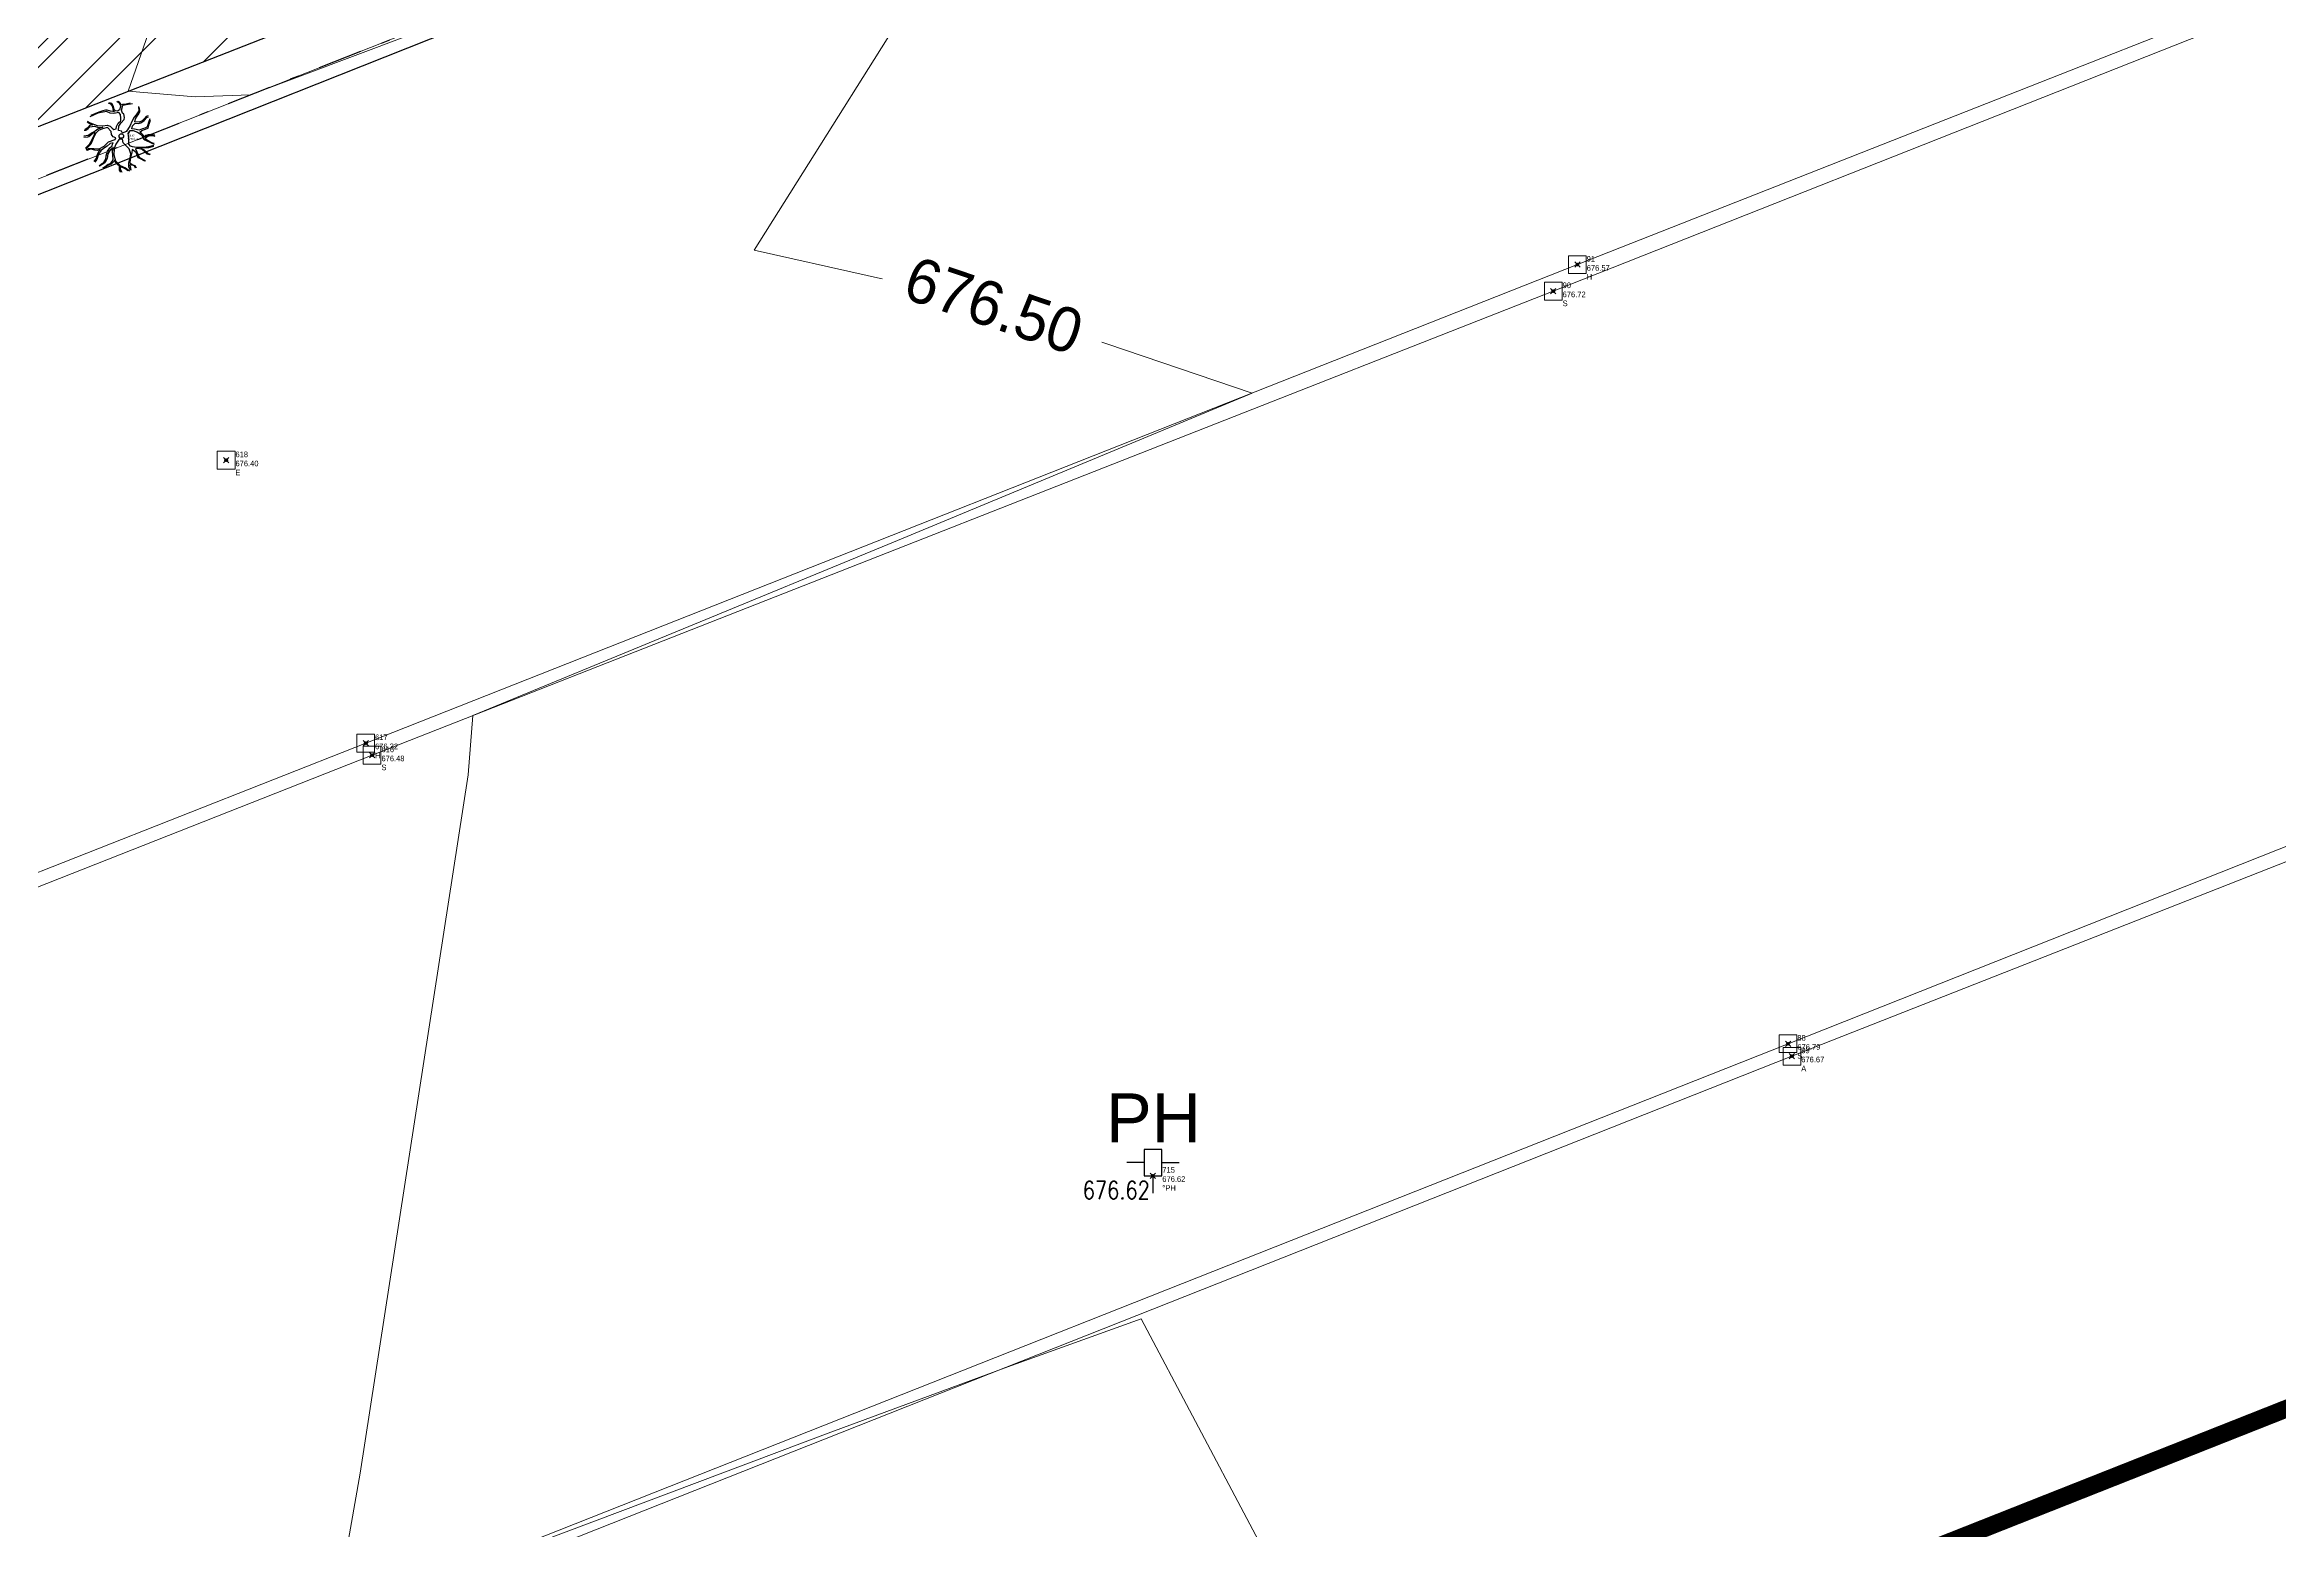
# Model space of a CAD drawing. Extents: x 350769 to 354978, y 6304672 to 6307963.
# Drawn here: x 352525.05 to 352550.22, y 6305412.53 to 6305429.26 of the extents above; entities that cross this region are included whole.
import ezdxf

# ---------------------------------------------------------------- set-up
doc = ezdxf.new("R2010")
doc.units = 0
doc.header["$PDMODE"] = 35
doc.header["$PDSIZE"] = 0.03
doc.linetypes.add('CONTINUOS', pattern=[0])
doc.linetypes.add('JPG_DASHDOT', pattern=[1, 0.5, -0.25, 0, -0.25])
doc.layers.get('0').update_dxf_attribs({"linetype": 'CONTINUOUS'})
doc.layers.get('Defpoints').update_dxf_attribs({"linetype": 'CONTINUOUS'})
for name, color, linetype in [('0-LEVANTAMIENTO 2020.SEP', 252, 'CONTINUOUS'), ('00_Demarcacion Existente', 252, 'CONTINUOUS'), ('02_Geo ext_Acotamiento', 7, 'CONTINUOUS'), ('1-PAVIMENTO', 161, 'CONTINUOUS'), ('1-SOLERA', 212, 'CONTINUOUS'), ('1-VEREDA', 251, 'CONTINUOUS'), ('2-ACHURADO MURO', 9, 'CONTINUOUS'), ('2-ACHURADO VEREDA', 252, 'CONTINUOUS'), ('C-TINN', 5, 'CONTINUOUS'), ('C-TOPO-MINR', 8, 'CONTINUOUS'), ('COTA-BLOCK', 4, 'CONTINUOUS'), ('TOP-URB-SOLERAS', 2, 'JPG_DASHDOT'), ('V-NODE - 2013', 4, 'CONTINUOUS'), ('V-NODE-TEXT', 1, 'CONTINUOUS'), ('V-NODE-TEXT 2013', 2, 'CONTINUOUS'), ('Z-ARBOL1', 253, 'CONTINUOUS'), ('Z-PH', 253, 'CONTINUOUS')]:
    doc.layers.add(name, color=color, linetype=linetype)
doc.layers.add('0_ASD_TOPOGRAFIA_ELEMENTOS', color=9, linetype='CONTINUOS', lineweight=5, true_color=0xbdbdbd)
doc.styles.add('A', font='arial.ttf', dxfattribs={"height": 2})
doc.styles.add('ROMANS', font='romans.shx', dxfattribs={"width": 0.65})
doc.dimstyles.new('Principal', dxfattribs={"dimscale": 0, "dimtxt": 2, "dimasz": 2, "dimexe": 1, "dimexo": 1, "dimtad": 1, "dimrnd": 0.05, "dimzin": 1, "dimtxsty": 'ROMANS', "dimcen": 2.5, "dimclrt": 2, "dimaunit": 2, "dimadec": 0, "dimazin": 0, "dimtfac": 1, "dimtmove": 0, "dimatfit": 3, "dimfxl": 1, "dimfxlon": 1, "dimarcsym": 0})

# ---------------------------------------------------------------- blocks, each defined once
blk = doc.blocks.new('PH')
at = {"layer": 'Z-PH'}
for p, q in [((-0.098, 0.295), (-0.098, 0)), ((0.098, 0.295), (-0.098, 0.295)), ((0.098, 0), (0.098, 0.295)), ((-0.098, 0.148), (-0.295, 0.148)), ((-0.098, 0), (-0.01, 0)), ((0.01, 0), (0.098, 0)), ((0.098, 0.148), (0.295, 0.148)), ((0, -0.01), (0, -0.197))]:
    blk.add_line(p, q, dxfattribs=at)
blk.add_circle((0, 0), 0.00984, dxfattribs=at)
at = {"layer": 'Z-PH', "style": 'A'}
blk.add_text('PH', height=0.55, dxfattribs=at).set_placement((-0.527, 0.377))
blk = doc.blocks.new('*U226', base_point=(352544.683, 6305418.005))
at = {"layer": 'V-NODE - 2013', "lineweight": -2}
blk.add_point((352544.683, 6305418.005), dxfattribs=at)
at = {"layer": 'V-NODE-TEXT 2013', "linetype": 'ByBlock', "char_height": 0.0635}
for s, insert, attachment_point in [('88', (352544.788, 6305418.038), 7), ('676.79', (352544.788, 6305418), 1), ('S', (352544.788, 6305417.899), 1)]:
    blk.add_mtext(s, dxfattribs=dict(at, insert=insert, attachment_point=attachment_point))
blk = doc.blocks.new('*U227', base_point=(352542.04, 6305426.48))
at = {"layer": 'V-NODE - 2013', "lineweight": -2}
blk.add_point((352542.04, 6305426.48), dxfattribs=at)
at = {"layer": 'V-NODE-TEXT 2013', "linetype": 'ByBlock', "char_height": 0.0635}
for s, insert, attachment_point in [('90', (352542.145, 6305426.513), 7), ('S', (352542.145, 6305426.374), 1), ('676.72', (352542.145, 6305426.475), 1)]:
    blk.add_mtext(s, dxfattribs=dict(at, insert=insert, attachment_point=attachment_point))
blk = doc.blocks.new('*U235', base_point=(352528.739, 6305421.254))
at = {"layer": 'V-NODE - 2013', "lineweight": -2}
blk.add_point((352528.739, 6305421.254), dxfattribs=at)
at = {"layer": 'V-NODE-TEXT 2013', "linetype": 'ByBlock', "char_height": 0.0635}
for s, insert, attachment_point in [('616', (352528.844, 6305421.287), 7), ('S', (352528.844, 6305421.148), 1), ('676.48', (352528.844, 6305421.249), 1)]:
    blk.add_mtext(s, dxfattribs=dict(at, insert=insert, attachment_point=attachment_point))
blk = doc.blocks.new('*U376', base_point=(352542.311, 6305426.778))
at = {"layer": 'V-NODE - 2013', "lineweight": -2}
blk.add_point((352542.311, 6305426.778), dxfattribs=at)
at = {"layer": 'V-NODE-TEXT 2013', "linetype": 'ByBlock', "char_height": 0.0635}
for s, insert, attachment_point in [('91', (352542.416, 6305426.811), 7), ('676.57', (352542.416, 6305426.773), 1), ('H', (352542.416, 6305426.672), 1)]:
    blk.add_mtext(s, dxfattribs=dict(at, insert=insert, attachment_point=attachment_point))
blk = doc.blocks.new('*U384', base_point=(352528.667, 6305421.39))
at = {"layer": 'V-NODE - 2013', "lineweight": -2}
blk.add_point((352528.667, 6305421.39), dxfattribs=at)
at = {"layer": 'V-NODE-TEXT 2013', "linetype": 'ByBlock', "char_height": 0.0635}
for s, insert, attachment_point in [('617', (352528.772, 6305421.423), 7), ('676.32', (352528.772, 6305421.385), 1), ('H', (352528.772, 6305421.284), 1)]:
    blk.add_mtext(s, dxfattribs=dict(at, insert=insert, attachment_point=attachment_point))
blk = doc.blocks.new('*U423', base_point=(352527.095, 6305424.576))
at = {"layer": 'V-NODE - 2013', "lineweight": -2}
blk.add_point((352527.095, 6305424.576), dxfattribs=at)
at = {"layer": 'V-NODE-TEXT 2013', "linetype": 'ByBlock', "char_height": 0.0635}
for s, insert, attachment_point in [('618', (352527.2, 6305424.609), 7), ('676.40', (352527.2, 6305424.571), 1), ('E', (352527.2, 6305424.47), 1)]:
    blk.add_mtext(s, dxfattribs=dict(at, insert=insert, attachment_point=attachment_point))
blk = doc.blocks.new('*U434', base_point=(352544.727, 6305417.864))
at = {"layer": 'V-NODE - 2013', "lineweight": -2}
blk.add_point((352544.727, 6305417.864), dxfattribs=at)
at = {"layer": 'V-NODE-TEXT 2013', "linetype": 'ByBlock', "char_height": 0.0635}
for s, insert, attachment_point in [('A', (352544.832, 6305417.758), 1), ('89', (352544.832, 6305417.897), 7), ('676.67', (352544.832, 6305417.859), 1)]:
    blk.add_mtext(s, dxfattribs=dict(at, insert=insert, attachment_point=attachment_point))
blk = doc.blocks.new('*U440', base_point=(352537.532, 6305416.518))
at = {"layer": 'V-NODE - 2013', "lineweight": -2}
blk.add_point((352537.532, 6305416.518), dxfattribs=at)
at = {"layer": 'V-NODE-TEXT 2013', "linetype": 'ByBlock', "char_height": 0.0635}
for s, insert, attachment_point in [('715', (352537.637, 6305416.551), 7), ('676.62', (352537.637, 6305416.513), 1), ('°PH', (352537.637, 6305416.412), 1)]:
    blk.add_mtext(s, dxfattribs=dict(at, insert=insert, attachment_point=attachment_point))
blk = doc.blocks.new('ARBOL1')
at = {"layer": 'Z-ARBOL1', "color": 9, "linetype": 'Continuous', "true_color": 0xbdbdbd}
for p, q in [((-1.09, 1.05), (-1.46, 0.88)), ((-1.22, 1.03), (-1.4, 0.95)), ((-1.04, 1.1), (-1.22, 1.03)), ((-0.69, 1.13), (-1.09, 1.05)), ((-0.85, 1.16), (-1.04, 1.1)), ((-0.73, 1.19), (-0.85, 1.16)), ((-0.65, 1.19), (-0.73, 1.19)), ((-0.52, 1.06), (-0.69, 1.13)), ((-0.5, 1.15), (-0.65, 1.19)), ((-0.6, 1.53), (-0.5, 1.48)), ((-0.44, 1.5), (-0.55, 1.54)), ((-0.35, 1.04), (-0.52, 1.06)), ((-0.5, 1.48), (-0.43, 1.38)), ((-0.39, 1.13), (-0.5, 1.15)), ((-0.38, 1.39), (-0.44, 1.5)), ((-0.43, 1.38), (-0.39, 1.26)), ((-0.39, 1.26), (-0.36, 1.17)), ((-0.31, 1.12), (-0.39, 1.13)), ((-0.33, 1.22), (-0.38, 1.39)), ((-0.36, 1.17), (-0.31, 1.12)), ((-0.11, 1.08), (-0.35, 1.04)), ((-0.27, 1.16), (-0.33, 1.22)), ((-0.17, 1.15), (-0.27, 1.16)), ((-0.2, 1.61), (-0.1, 1.53)), ((-0.09, 1.21), (-0.17, 1.15)), ((-0.09, 1.57), (-0.15, 1.6)), ((-0.04, 0.99), (-0.11, 1.08)), ((-0.1, 1.53), (-0.05, 1.43)), ((-0.02, 1.47), (-0.09, 1.57)), ((-0.04, 1.37), (-0.09, 1.21)), ((-0.05, 1.43), (-0.04, 1.37)), ((-0.01, 1.42), (-0.02, 1.47)), ((0.05, 1.46), (-0.01, 1.42)), ((0.01, 1.2), (0.07, 1.43)), ((0.06, 1.06), (0.01, 1.2)), ((0.22, 1.47), (0.05, 1.46)), ((0.12, 1.03), (0.06, 1.06)), ((0.07, 1.43), (0.22, 1.45)), ((0.15, 0.86), (0.12, 1.03)), ((0.4, 1.52), (0.22, 1.47)), ((0.22, 1.45), (0.51, 1.5)), ((0.81, 1.16), (0.69, 0.98)), ((0.79, 1.36), (0.81, 1.16)), ((0.8, 1.03), (0.85, 1.12)), ((0.86, 1.18), (0.83, 1.33)), ((0.85, 1.12), (0.86, 1.18)), ((-1.53, 0.02), (-1.73, -0.01)), ((-1.71, 0.27), (-1.63, 0.28)), ((-1.67, 0.3), (-1.69, 0.31)), ((-1.54, 0.38), (-1.67, 0.3)), ((-1.63, 0.28), (-1.53, 0.35)), ((-1.57, 0.69), (-1.44, 0.61)), ((-1.57, 0.66), (-1.49, 0.6)), ((-1.47, 0.49), (-1.54, 0.38)), ((-1.53, 0.35), (-1.45, 0.43)), ((-1.35, 0.15), (-1.53, 0.02)), ((-1.5, -0.02), (-1.41, 0.05)), ((-1.49, 0.6), (-1.32, 0.52)), ((-1.32, 0.52), (-1.47, 0.49)), ((-1.45, 0.43), (-1.24, 0.45)), ((-1.44, 0.61), (-1.12, 0.49)), ((-1.41, 0.05), (-1.28, 0.16)), ((-1.26, 0.05), (-1.39, -0.24)), ((-1.21, 0.22), (-1.35, 0.15)), ((-1.19, 0.12), (-1.3, -0.11)), ((-1.28, 0.16), (-1.23, 0.16)), ((-1.23, 0.16), (-1.26, 0.05)), ((-1.24, 0.45), (-1.05, 0.4)), ((-1.09, 0.32), (-1.21, 0.22)), ((-1.06, 0.26), (-1.19, 0.12)), ((-1.12, 0.49), (-0.86, 0.48)), ((-0.86, 0.41), (-1.09, 0.32)), ((-0.87, 0.34), (-1.06, 0.26)), ((-1.05, 0.4), (-0.86, 0.41)), ((-0.64, 0.39), (-0.87, 0.34)), ((-0.86, 0.48), (-0.66, 0.5)), ((-0.66, 0.5), (-0.52, 0.46)), ((-0.47, 0.21), (-0.64, 0.39)), ((-0.52, 0.46), (-0.43, 0.37)), ((-0.45, 0.08), (-0.47, 0.21)), ((-0.42, 0.03), (-0.45, 0.08)), ((-0.43, 0.37), (-0.35, 0.3)), ((-0.37, -0.03), (-0.42, 0.03)), ((-0.35, 0.3), (-0.24, 0.33)), ((-0.24, 0.33), (-0.22, 0.44)), ((-0.22, 0.44), (-0.14, 0.6)), ((-0.14, 0.6), (-0.03, 0.71)), ((-0.13, 0.26), (-0.11, 0.46)), ((0, 0.22), (-0.13, 0.26)), ((-0.11, 0.46), (-0.02, 0.59)), ((-0.02, 0.82), (-0.04, 0.99)), ((-0.03, 0.71), (-0.02, 0.82)), ((-0.02, 0.59), (0.13, 0.76)), ((0.05, 0.14), (0, 0.22)), ((0.23, 0.21), (0.05, 0.14)), ((0.13, 0.76), (0.15, 0.86)), ((0.28, 0.29), (0.23, 0.21)), ((0.41, 0.49), (0.28, 0.29)), ((0.32, 0.1), (0.4, 0.25)), ((0.35, -0.02), (0.32, 0.1)), ((0.4, 0.25), (0.54, 0.26)), ((0.49, 0.67), (0.41, 0.49)), ((0.48, 0.34), (0.52, 0.48)), ((0.61, 0.32), (0.48, 0.34)), ((0.59, 0.87), (0.49, 0.67)), ((0.52, 0.48), (0.64, 0.59)), ((0.54, 0.26), (0.74, 0.18)), ((0.69, 0.98), (0.59, 0.87)), ((0.82, 0.27), (0.61, 0.32)), ((0.63, 0.66), (0.66, 0.8)), ((0.83, 0.64), (0.63, 0.66)), ((0.64, 0.59), (0.77, 0.58)), ((0.66, 0.8), (0.73, 0.92)), ((0.73, 0.92), (0.8, 1.03)), ((0.74, 0.18), (0.93, 0.06)), ((0.77, 0.58), (0.9, 0.61)), ((0.98, 0.34), (0.82, 0.27)), ((0.96, 0.71), (0.83, 0.64)), ((0.86, 0.18), (0.94, 0.26)), ((0.95, 0.11), (0.86, 0.18)), ((0.9, 0.61), (1.05, 0.72)), ((0.93, 0.06), (1.03, -0.14)), ((0.94, 0.26), (1.07, 0.31)), ((1.02, 0.02), (0.95, 0.11)), ((1.07, 0.81), (0.96, 0.71)), ((1.09, 0.36), (0.98, 0.34)), ((1.06, -0.03), (1.02, 0.02)), ((1.05, 0.72), (1.17, 0.85)), ((1.13, 0.03), (1.06, -0.03)), ((1.14, 0.9), (1.07, 0.81)), ((1.07, 0.31), (1.23, 0.37)), ((1.18, 0.41), (1.09, 0.36)), ((1.23, 0.06), (1.13, 0.03)), ((1.24, 0.93), (1.14, 0.9)), ((1.17, 0.85), (1.26, 0.88)), ((1.21, 0.47), (1.18, 0.41)), ((1.18, -0.03), (1.32, 0.02)), ((1.26, 0.62), (1.21, 0.47)), ((1.23, 0.37), (1.28, 0.55)), ((1.34, 0.06), (1.23, 0.06)), ((1.32, 0.79), (1.26, 0.62)), ((1.28, 0.55), (1.34, 0.73)), ((1.32, 0.02), (1.45, 0.02)), ((1.46, 0.06), (1.34, 0.06)), ((1.45, 0.02), (1.54, 0)), ((1.54, 0.04), (1.46, 0.06)), ((-1.73, -0.05), (-1.55, -0.03)), ((-1.49, -0.39), (-1.65, -0.56)), ((-1.52, -0.48), (-1.63, -0.61)), ((-1.61, -0.65), (-1.51, -0.57)), ((-1.47, -0.62), (-1.59, -0.67)), ((-1.55, -0.03), (-1.5, -0.02)), ((-1.41, -0.37), (-1.52, -0.48)), ((-1.51, -0.57), (-1.27, -0.57)), ((-1.39, -0.24), (-1.49, -0.39)), ((-1.39, -0.61), (-1.47, -0.62)), ((-1.3, -0.11), (-1.41, -0.37)), ((-1.23, -0.65), (-1.39, -0.61)), ((-1.27, -0.57), (-1.03, -0.59)), ((-1.25, -1.18), (-1.15, -1.02)), ((-1.1, -0.66), (-1.23, -0.65)), ((-1.15, -1.02), (-1.1, -0.84)), ((-1.06, -0.84), (-1.13, -1.08)), ((-0.97, -0.62), (-1.1, -0.66)), ((-1.1, -0.84), (-1.03, -0.68)), ((-0.95, -0.68), (-1.06, -0.84)), ((-1.03, -0.59), (-0.79, -0.46)), ((-1.03, -0.68), (-0.97, -0.62)), ((-0.83, -0.58), (-0.95, -0.68)), ((-0.65, -0.46), (-0.83, -0.58)), ((-0.79, -0.46), (-0.59, -0.27)), ((-0.72, -1.06), (-0.7, -0.91)), ((-0.7, -0.91), (-0.64, -0.7)), ((-0.63, -0.82), (-0.66, -1.03)), ((-0.52, -0.34), (-0.65, -0.46)), ((-0.64, -0.7), (-0.53, -0.55)), ((-0.53, -0.66), (-0.63, -0.82)), ((-0.59, -0.27), (-0.29, -0.16)), ((-0.53, -0.55), (-0.43, -0.45)), ((-0.36, -0.53), (-0.53, -0.66)), ((-0.38, -0.31), (-0.52, -0.34)), ((-0.43, -0.45), (-0.4, -0.37)), ((-0.4, -0.37), (-0.38, -0.31)), ((-0.4, -0.7), (-0.36, -0.53)), ((-0.39, -0.89), (-0.4, -0.7)), ((-0.37, -1.06), (-0.39, -0.89)), ((-0.26, -0.08), (-0.37, -0.03)), ((-0.33, -0.58), (-0.35, -0.86)), ((-0.35, -0.86), (-0.27, -1.14)), ((-0.25, -0.38), (-0.33, -0.58)), ((-0.29, -0.16), (-0.26, -0.08)), ((-0.1, -0.15), (-0.25, -0.38)), ((0.05, -0.14), (-0.1, -0.15)), ((0.08, -0.31), (0.05, -0.14)), ((0.36, -0.59), (0.08, -0.31)), ((0.34, -0.2), (0.35, -0.02)), ((0.34, -0.38), (0.34, -0.2)), ((0.42, -0.46), (0.34, -0.38)), ((0.34, -1.24), (0.4, -1.01)), ((0.44, -0.82), (0.36, -0.59)), ((0.4, -1.01), (0.44, -0.82)), ((0.46, -0.87), (0.4, -1.08)), ((0.51, -0.5), (0.42, -0.46)), ((0.48, -0.77), (0.46, -0.87)), ((0.5, -0.62), (0.48, -0.77)), ((0.68, -0.76), (0.5, -0.62)), ((0.7, -0.53), (0.51, -0.5)), ((0.78, -0.58), (0.65, -0.59)), ((0.65, -0.59), (0.71, -0.73)), ((0.78, -1), (0.68, -0.76)), ((0.99, -0.52), (0.7, -0.53)), ((0.71, -0.73), (0.83, -0.98)), ((0.96, -0.62), (0.78, -0.58)), ((0.86, -1.04), (0.78, -1)), ((0.83, -0.98), (1.12, -1.14)), ((1.26, -0.54), (0.88, -0.56)), ((0.88, -0.56), (1.06, -0.63)), ((1.08, -0.73), (0.96, -0.62)), ((1.14, -0.51), (0.99, -0.52)), ((1.03, -0.14), (1.09, -0.18)), ((1.06, -0.63), (1.24, -0.81)), ((1.19, -0.84), (1.08, -0.73)), ((1.09, -0.11), (1.18, -0.03)), ((1.16, -0.17), (1.09, -0.11)), ((1.09, -0.18), (1.4, -0.33)), ((1.26, -0.49), (1.14, -0.51)), ((1.32, -0.26), (1.16, -0.17)), ((1.31, -0.87), (1.19, -0.84)), ((1.24, -0.81), (1.33, -0.84)), ((1.5, -0.43), (1.26, -0.49)), ((1.49, -0.48), (1.26, -0.54)), ((1.41, -0.31), (1.32, -0.26)), ((1.4, -0.33), (1.51, -0.37)), ((1.52, -0.34), (1.41, -0.31)), ((-1.13, -1.08), (-1.23, -1.21)), ((-1.03, -1.37), (-0.92, -1.28)), ((-0.76, -1.24), (-1.01, -1.39)), ((-0.92, -1.28), (-0.8, -1.22)), ((-0.86, -1.47), (-0.75, -1.4)), ((-0.62, -1.35), (-0.84, -1.49)), ((-0.8, -1.22), (-0.72, -1.06)), ((-0.66, -1.03), (-0.76, -1.24)), ((-0.75, -1.4), (-0.6, -1.3)), ((-0.47, -1.29), (-0.62, -1.35)), ((-0.6, -1.3), (-0.5, -1.26)), ((-0.5, -1.26), (-0.42, -1.18)), ((-0.35, -1.18), (-0.47, -1.29)), ((-0.42, -1.18), (-0.37, -1.06)), ((-0.32, -1.11), (-0.35, -1.18)), ((-0.26, -1.25), (-0.32, -1.11)), ((-0.27, -1.14), (-0.05, -1.35)), ((-0.16, -1.32), (-0.26, -1.25)), ((-0.09, -1.39), (-0.16, -1.32)), ((-0.08, -1.43), (-0.09, -1.39)), ((-0.08, -1.57), (-0.08, -1.43)), ((-0.03, -1.66), (-0.08, -1.57)), ((-0.05, -1.4), (-0.06, -1.51)), ((-0.06, -1.51), (0.02, -1.66)), ((-0.05, -1.35), (0.19, -1.47)), ((0.2, -1.53), (-0.05, -1.4)), ((0.19, -1.47), (0.37, -1.6)), ((0.3, -1.61), (0.2, -1.53)), ((0.34, -1.42), (0.34, -1.24)), ((0.42, -1.59), (0.34, -1.42)), ((0.4, -1.08), (0.39, -1.24)), ((0.39, -1.24), (0.53, -1.32)), ((0.4, -1.29), (0.39, -1.35)), ((0.39, -1.35), (0.4, -1.4)), ((0.48, -1.34), (0.4, -1.29)), ((0.4, -1.4), (0.44, -1.57)), ((0.6, -1.38), (0.48, -1.34)), ((0.53, -1.32), (0.63, -1.36)), ((0.66, -1.48), (0.6, -1.38)), ((0.63, -1.36), (0.69, -1.46)), ((1.08, -1.16), (0.86, -1.04))]:
    blk.add_line(p, q, dxfattribs=at)
at = {"layer": 'Z-ARBOL1', "color": 9, "true_color": 0xbdbdbd}
blk.add_circle((0, 0), 0.104, dxfattribs=at)
blk = doc.blocks.new('*U727', base_point=(352525.915, 6305428.226))
at = {"layer": 'Z-ARBOL1', "linetype": 'ByBlock', "lineweight": -2, "xscale": 0.244140002980629, "yscale": 0.244140002980629, "zscale": 0.244140002980629}
blk.add_blockref('ARBOL1', (352525.915, 6305428.226), dxfattribs=at)
at = {"layer": 'V-NODE-TEXT', "linetype": 'ByBlock', "char_height": 0.02}
for s, insert, attachment_point in [('38', (352525.98, 6305428.266), 4), ('676.47', (352525.98, 6305428.241), 1), ('°ARBOL1', (352525.98, 6305428.196), 4)]:
    blk.add_mtext(s, dxfattribs=dict(at, insert=insert, attachment_point=attachment_point))
blk = doc.blocks.new('*D1236')
at = {"layer": '02_Geo ext_Acotamiento', "color": 0, "lineweight": -2, "transparency": 16777216}
blk.add_line((352474.045, 6305972.496), (352473.119, 6305978.179), dxfattribs=at)
at = {"layer": '02_Geo ext_Acotamiento', "color": 0, "transparency": 16777216}
blk.add_solid([(352473.283, 6305978.206), (352472.954, 6305978.153), (352472.958, 6305979.166)], dxfattribs=at)
at = {"layer": 'Defpoints', "color": 0, "transparency": 16777216}
for p in [(352472.958, 6305979.166), (352596.042, 6305224.025)]:
    blk.add_point(p, dxfattribs=at)
at = {"layer": '02_Geo ext_Acotamiento', "color": 2, "transparency": 16777216, "insert": (352474.582, 6305974.845), "char_height": 1, "attachment_point": 5, "rotation": 279.2575, "style": 'ROMANS'}
blk.add_mtext('R765,10', dxfattribs=at)
blk = doc.blocks.new('*U4466', base_point=(352544.683, 6305418.005))
at = {"layer": 'V-NODE - 2013', "lineweight": -2}
blk.add_point((352544.683, 6305418.005), dxfattribs=at)
at = {"layer": 'V-NODE-TEXT 2013', "linetype": 'ByBlock', "char_height": 0.0635}
for s, insert, attachment_point in [('88', (352544.788, 6305418.038), 7), ('676.79', (352544.788, 6305418), 1), ('S', (352544.788, 6305417.899), 1)]:
    blk.add_mtext(s, dxfattribs=dict(at, insert=insert, attachment_point=attachment_point))
blk = doc.blocks.new('*U4467', base_point=(352542.04, 6305426.48))
at = {"layer": 'V-NODE - 2013', "lineweight": -2}
blk.add_point((352542.04, 6305426.48), dxfattribs=at)
at = {"layer": 'V-NODE-TEXT 2013', "linetype": 'ByBlock', "char_height": 0.0635}
for s, insert, attachment_point in [('90', (352542.145, 6305426.513), 7), ('S', (352542.145, 6305426.374), 1), ('676.72', (352542.145, 6305426.475), 1)]:
    blk.add_mtext(s, dxfattribs=dict(at, insert=insert, attachment_point=attachment_point))
blk = doc.blocks.new('*U4475', base_point=(352528.739, 6305421.254))
at = {"layer": 'V-NODE - 2013', "lineweight": -2}
blk.add_point((352528.739, 6305421.254), dxfattribs=at)
at = {"layer": 'V-NODE-TEXT 2013', "linetype": 'ByBlock', "char_height": 0.0635}
for s, insert, attachment_point in [('616', (352528.844, 6305421.287), 7), ('S', (352528.844, 6305421.148), 1), ('676.48', (352528.844, 6305421.249), 1)]:
    blk.add_mtext(s, dxfattribs=dict(at, insert=insert, attachment_point=attachment_point))
blk = doc.blocks.new('*U4622', base_point=(352542.311, 6305426.778))
at = {"layer": 'V-NODE - 2013', "lineweight": -2}
blk.add_point((352542.311, 6305426.778), dxfattribs=at)
at = {"layer": 'V-NODE-TEXT 2013', "linetype": 'ByBlock', "char_height": 0.0635}
for s, insert, attachment_point in [('91', (352542.416, 6305426.811), 7), ('676.57', (352542.416, 6305426.773), 1), ('H', (352542.416, 6305426.672), 1)]:
    blk.add_mtext(s, dxfattribs=dict(at, insert=insert, attachment_point=attachment_point))
blk = doc.blocks.new('*U4630', base_point=(352528.667, 6305421.39))
at = {"layer": 'V-NODE - 2013', "lineweight": -2}
blk.add_point((352528.667, 6305421.39), dxfattribs=at)
at = {"layer": 'V-NODE-TEXT 2013', "linetype": 'ByBlock', "char_height": 0.0635}
for s, insert, attachment_point in [('617', (352528.772, 6305421.423), 7), ('676.32', (352528.772, 6305421.385), 1), ('H', (352528.772, 6305421.284), 1)]:
    blk.add_mtext(s, dxfattribs=dict(at, insert=insert, attachment_point=attachment_point))
blk = doc.blocks.new('*U4672', base_point=(352527.095, 6305424.576))
at = {"layer": 'V-NODE - 2013', "lineweight": -2}
blk.add_point((352527.095, 6305424.576), dxfattribs=at)
at = {"layer": 'V-NODE-TEXT 2013', "linetype": 'ByBlock', "char_height": 0.0635}
for s, insert, attachment_point in [('618', (352527.2, 6305424.609), 7), ('676.40', (352527.2, 6305424.571), 1), ('E', (352527.2, 6305424.47), 1)]:
    blk.add_mtext(s, dxfattribs=dict(at, insert=insert, attachment_point=attachment_point))
blk = doc.blocks.new('*U4686', base_point=(352544.727, 6305417.864))
at = {"layer": 'V-NODE - 2013', "lineweight": -2}
blk.add_point((352544.727, 6305417.864), dxfattribs=at)
at = {"layer": 'V-NODE-TEXT 2013', "linetype": 'ByBlock', "char_height": 0.0635}
for s, insert, attachment_point in [('A', (352544.832, 6305417.758), 1), ('89', (352544.832, 6305417.897), 7), ('676.67', (352544.832, 6305417.859), 1)]:
    blk.add_mtext(s, dxfattribs=dict(at, insert=insert, attachment_point=attachment_point))
blk = doc.blocks.new('*U4696', base_point=(352537.532, 6305416.518))
at = {"layer": 'V-NODE - 2013', "lineweight": -2}
blk.add_point((352537.532, 6305416.518), dxfattribs=at)
at = {"layer": 'V-NODE-TEXT 2013', "linetype": 'ByBlock', "char_height": 0.0635}
for s, insert, attachment_point in [('715', (352537.637, 6305416.551), 7), ('676.62', (352537.637, 6305416.513), 1), ('°PH', (352537.637, 6305416.412), 1)]:
    blk.add_mtext(s, dxfattribs=dict(at, insert=insert, attachment_point=attachment_point))
blk = doc.blocks.new('*U5004', base_point=(352525.915, 6305428.226))
at = {"layer": 'Z-ARBOL1', "linetype": 'ByBlock', "lineweight": -2, "xscale": 0.244140002980629, "yscale": 0.244140002980629, "zscale": 0.244140002980629}
blk.add_blockref('ARBOL1', (352525.915, 6305428.226), dxfattribs=at)
at = {"layer": 'V-NODE-TEXT', "linetype": 'ByBlock', "char_height": 0.02}
for s, insert, attachment_point in [('38', (352525.98, 6305428.266), 4), ('676.47', (352525.98, 6305428.241), 1), ('°ARBOL1', (352525.98, 6305428.196), 4)]:
    blk.add_mtext(s, dxfattribs=dict(at, insert=insert, attachment_point=attachment_point))
blk = doc.blocks.new('TOPOGRAFIA')
at = {"layer": '2-ACHURADO MURO', "lineweight": 0, "true_color": 0xbdbdbd}
h = blk.add_hatch(dxfattribs=at)
h.set_pattern_fill('ANSI31', color=9, scale=0.02)
h.set_pattern_definition([(45, (38000, -3000), (-0.04490128060535, 0.04490128060535), [])])
h.paths.add_polyline_path([(390520.975, 6302437.918), (390529.366, 6302442.011), (390536.77, 6302445.243, -0.381102), (390540.214, 6302444.003), (390540.51, 6302442.722), (390540.666, 6302437.209), (390541.073, 6302437.372), (390540.961, 6302441.25), (390540.915, 6302443.003), (390540.6, 6302444.141, 0.38257), (390536.855, 6302445.738), (390527.689, 6302441.724), (390520.631, 6302438.222), (390512.822, 6302433.934), (390504.46, 6302428.841), (390501.998, 6302427.26), (390502.233, 6302426.895), (390504.69, 6302428.473), (390513.039, 6302433.558)])
at = {"layer": '1-PAVIMENTO', "color": 9, "lineweight": 0, "true_color": 0xbdbdbd, "flags": 128}
for points in [[(390444.268, 6302388.116), (390457.741, 6302393.434), (390468.498, 6302397.661), (390479.763, 6302402.113), (390491.069, 6302406.566), (390504.34, 6302411.797), (390516.096, 6302416.436), (390528.667, 6302421.39), (390542.311, 6302426.778), (390554.613, 6302431.626), (390569.19, 6302437.377), (390581.349, 6302442.198), (390592.357, 6302446.525), (390602.496, 6302450.542)], [(390441.522, 6302394.629), (390452.503, 6302398.982), (390458.213, 6302401.216), (390468.05, 6302405.104), (390476.439, 6302408.401), (390481.682, 6302410.475), (390490.722, 6302414.053), (390503.01, 6302418.889), (390512.509, 6302422.629), (390523.045, 6302426.8), (390532.693, 6302430.631), (390541.368, 6302434.036), (390559.984, 6302441.387), (390574.209, 6302447), (390587.598, 6302452.326), (390599.579, 6302457.023), (390608.801, 6302460.676), (390618.951, 6302464.69)]]:
    blk.add_lwpolyline(points, dxfattribs=at)
blk.add_lwpolyline([(390600.084, 6302439.685), (390582.401, 6302432.72), (390570.449, 6302428.014), (390558.301, 6302423.206), (390544.727, 6302417.864), (390528.676, 6302411.51), (390513.606, 6302405.553), (390499.246, 6302399.912), (390484.347, 6302393.994), (390469.727, 6302388.294), (390459.936, 6302384.461), (390447.798, 6302379.643, -0.019885)], format="xyb", dxfattribs=at)
at = {"layer": '1-SOLERA', "color": 9, "lineweight": 0, "true_color": 0xbdbdbd}
blk.add_line((390523.032, 6302426.975), (390532.641, 6302430.776), dxfattribs=at)
at = {"layer": '1-SOLERA', "color": 9, "lineweight": 0, "true_color": 0xbdbdbd, "flags": 128}
for points in [[(390444.36, 6302387.966), (390457.762, 6302393.273), (390468.575, 6302397.519), (390479.829, 6302401.965), (390491.135, 6302406.422), (390504.423, 6302411.655), (390516.147, 6302416.29), (390528.739, 6302421.254), (390542.04, 6302426.48), (390554.717, 6302431.497), (390569.137, 6302437.209), (390581.385, 6302442.039), (390592.396, 6302446.375), (390602.55, 6302450.4)], [(390600.076, 6302439.845), (390582.373, 6302432.897), (390570.404, 6302428.15), (390558.26, 6302423.385), (390544.683, 6302418.005), (390528.579, 6302411.63), (390513.476, 6302405.667), (390499.207, 6302400.073), (390484.253, 6302394.132), (390469.648, 6302388.404), (390459.867, 6302384.585), (390447.738, 6302379.756)]]:
    blk.add_lwpolyline(points, dxfattribs=at)
at = {"layer": '1-VEREDA', "color": 9, "lineweight": 0, "true_color": 0xbdbdbd}
blk.add_lwpolyline([(390522.849, 6302427.501), (390532.385, 6302431.239), (390541.168, 6302434.704), (390560.355, 6302442.352), (390574.057, 6302447.661), (390586.18, 6302452.427), (390599.796, 6302457.878)], dxfattribs=at)
at = {"layer": 'C-TINN', "color": 9, "linetype": 'Continuous', "lineweight": 0, "true_color": 0xbdbdbd}
for points, elevation in [([(390542.211, 6302426.678), (390542.211, 6302426.878), (390542.411, 6302426.878), (390542.411, 6302426.678), (390542.211, 6302426.678)], 676.566), ([(390541.94, 6302426.38), (390541.94, 6302426.58), (390542.14, 6302426.58), (390542.14, 6302426.38), (390541.94, 6302426.38)], 676.725), ([(390526.995, 6302424.476), (390526.995, 6302424.676), (390527.195, 6302424.676), (390527.195, 6302424.476), (390526.995, 6302424.476)], 676.398), ([(390528.567, 6302421.29), (390528.567, 6302421.49), (390528.767, 6302421.49), (390528.767, 6302421.29), (390528.567, 6302421.29)], 676.32), ([(390528.639, 6302421.154), (390528.639, 6302421.354), (390528.839, 6302421.354), (390528.839, 6302421.154), (390528.639, 6302421.154)], 676.479), ([(390544.583, 6302417.905), (390544.583, 6302418.105), (390544.783, 6302418.105), (390544.783, 6302417.905), (390544.583, 6302417.905)], 676.789), ([(390544.627, 6302417.764), (390544.627, 6302417.964), (390544.827, 6302417.964), (390544.827, 6302417.764), (390544.627, 6302417.764)], 676.67)]:
    blk.add_lwpolyline(points, dxfattribs=dict(at, elevation=elevation))
for p in [(390542.311, 6302426.778, 676.566), (390542.04, 6302426.48, 676.725), (390527.095, 6302424.576, 676.398), (390528.667, 6302421.39, 676.32), (390528.739, 6302421.254, 676.479), (390544.683, 6302418.005, 676.789), (390544.727, 6302417.864, 676.67)]:
    blk.add_point(p, dxfattribs=at)
at = {"layer": 'C-TOPO-MINR', "color": 9, "linetype": 'Continuous', "lineweight": 0, "true_color": 0xbdbdbd, "elevation": 676.5}
for points in [[(390539.236, 6302411.44), (390537.398, 6302414.907), (390535.896, 6302414.368), (390533.875, 6302413.619), (390528.582, 6302411.627)], [(390528.35, 6302411.716), (390528.605, 6302413.17), (390529.819, 6302421.034), (390529.874, 6302421.7), (390534.611, 6302423.652), (390538.65, 6302425.332), (390535.586, 6302426.369), (390533.042, 6302426.942), (390535.215, 6302430.398), (390535.752, 6302431.832), (390532.673, 6302430.687), (390527.37, 6302428.691), (390526.745, 6302428.668), (390525.992, 6302428.733), (390526.599, 6302430.482), (390526.353, 6302431.441)]]:
    blk.add_lwpolyline(points, dxfattribs=at)
at = {"color": 9, "lineweight": 0, "true_color": 0xbdbdbd}
for name, p in [('*U4622', (390542.311, 6302426.778)), ('*U4467', (390542.04, 6302426.48)), ('*U4672', (390527.095, 6302424.576)), ('*U4630', (390528.667, 6302421.39)), ('*U4475', (390528.739, 6302421.254)), ('*U4466', (390544.683, 6302418.005)), ('*U4686', (390544.727, 6302417.864)), ('*U4696', (390537.532, 6302416.518))]:
    blk.add_blockref(name, p, dxfattribs=at)
at = {"layer": 'Z-ARBOL1', "color": 9, "lineweight": 0, "true_color": 0xbdbdbd}
blk.add_blockref('*U5004', (390525.915, 6302428.226), dxfattribs=at)
at = {"layer": 'Z-PH', "color": 9, "lineweight": 0, "true_color": 0xbdbdbd}
blk.add_blockref('PH', (390537.532, 6302416.518), dxfattribs=at)
at = {"layer": 'COTA-BLOCK', "color": 9, "lineweight": 0, "true_color": 0xbdbdbd, "style": 'ROMANS', "width": 0.8}
blk.add_text(' 676.62', height=0.2, dxfattribs=at).set_placement((390536.632, 6302416.256))
at = {"layer": 'C-TOPO-MINR', "color": 9, "linetype": 'Continuous', "lineweight": 0, "true_color": 0xbdbdbd, "insert": (390535.739, 6302426.317, 676.5), "char_height": 0.5, "width": 2.50095, "attachment_point": 5, "rotation": 341.3084, "bg_fill": 3, "box_fill_scale": 1.0635, "bg_fill_color": 9, "bg_fill_true_color": 13158600, "bg_fill_transparency": 0}
blk.add_mtext('676.50', dxfattribs=at)

msp = doc.modelspace()

# ---------------------------------------------------------------- hatches: boundary and pattern name
at = {"layer": '0-LEVANTAMIENTO 2020.SEP'}
h = msp.add_hatch(dxfattribs=at)
h.set_pattern_fill('ANSI31', color=252)
h.paths.add_polyline_path([(352458.213, 6305401.216), (352452.503, 6305398.982), (352452.816, 6305399.28), (352452.609, 6305399.636), (352451.638, 6305400.227), (352457.678, 6305402.577), (352457.689, 6305402.79), (352457.683, 6305402.996), (352454.252, 6305411.685), (352450.931, 6305420.069), (352447.151, 6305429.404), (352442.008, 6305442.347), (352436.835, 6305455.304), (352430.757, 6305470.685), (352440.792, 6305475.07), (352451.682, 6305479.894), (352465.771, 6305486.18), (352480.216, 6305492.535), (352496.407, 6305499.712), (352513.657, 6305507.299), (352529.161, 6305514.161), (352541.959, 6305519.8), (352561.927, 6305528.675), (352571.449, 6305540.268), (352583.647, 6305555.178), (352598.213, 6305545.789), (352605.453, 6305541.805), (352602.222, 6305538.721), (352606.073, 6305535.813), (352608.645, 6305532.42), (352608.792, 6305532.234), (352608.857, 6305528.43), (352613.727, 6305525.092), (352613.927, 6305524.926), (352609.716, 6305517.616), (352604.317, 6305502.974), (352607.353, 6305483.644), (352606.958, 6305479.393), (352608.039, 6305476.818), (352609.065, 6305474.225), (352617.537, 6305468.424), (352618.346, 6305465.146), (352618.854, 6305464.849), (352618.951, 6305464.69), (352608.801, 6305460.676), (352599.579, 6305457.023), (352587.598, 6305452.326), (352574.209, 6305447), (352559.984, 6305441.387), (352541.368, 6305434.036), (352532.693, 6305430.631), (352523.045, 6305426.8), (352512.509, 6305422.629), (352503.01, 6305418.889), (352490.722, 6305414.053), (352481.682, 6305410.475), (352476.439, 6305408.401), (352468.05, 6305405.104)])
at = {"layer": '2-ACHURADO MURO'}
h = msp.add_hatch(dxfattribs=at)
h.set_pattern_fill('ANSI31', color=256, scale=0.02)
h.set_pattern_definition([(45, (0, 0), (-0.04490128060535, 0.04490128060535), [])])
h.paths.add_polyline_path([(352520.975, 6305437.918), (352529.366, 6305442.011), (352536.77, 6305445.243, -0.381102), (352540.214, 6305444.003), (352540.51, 6305442.722), (352540.666, 6305437.209), (352541.073, 6305437.372), (352540.961, 6305441.25), (352540.915, 6305443.003), (352540.6, 6305444.141, 0.38257), (352536.855, 6305445.738), (352527.689, 6305441.724), (352520.631, 6305438.222), (352512.822, 6305433.934), (352504.46, 6305428.841), (352501.998, 6305427.26), (352502.233, 6305426.895), (352504.69, 6305428.473), (352513.039, 6305433.558)])
at = {"layer": '2-ACHURADO VEREDA'}
h = msp.add_hatch(dxfattribs=at)
h.set_pattern_fill('ANSI32', color=256, scale=0.09)
edge = h.paths.add_edge_path()
edge.add_line((352494.157, 6305418.53), (352488.941, 6305416.427))
edge.add_line((352488.941, 6305416.427), (352489.942, 6305414.484))
edge.add_arc((352490.824, 6305415.746), 1.539, 235.046, 265.5321)
edge.add_line((352490.704, 6305414.211), (352494.697, 6305415.812))
edge.add_line((352494.697, 6305415.812), (352494.552, 6305416.257))
edge.add_line((352494.552, 6305416.257), (352502.709, 6305419.494))
edge.add_line((352502.709, 6305419.494), (352512.363, 6305423.326))
edge.add_line((352512.363, 6305423.326), (352522.849, 6305427.501))
edge.add_line((352522.849, 6305427.501), (352532.385, 6305431.239))
edge.add_line((352532.385, 6305431.239), (352541.168, 6305434.704))
edge.add_line((352541.168, 6305434.704), (352560.355, 6305442.352))
edge.add_line((352560.355, 6305442.352), (352574.057, 6305447.661))
edge.add_line((352574.057, 6305447.661), (352586.18, 6305452.427))
edge.add_line((352586.18, 6305452.427), (352599.796, 6305457.878))
edge.add_line((352599.796, 6305457.878), (352599.983, 6305460.901))
edge.add_line((352599.983, 6305460.901), (352599.939, 6305461.036))
edge.add_line((352599.939, 6305461.036), (352596.032, 6305459.42))
edge.add_line((352596.032, 6305459.42), (352585.207, 6305455.053))
edge.add_line((352585.207, 6305455.053), (352572.313, 6305449.916))
edge.add_line((352572.313, 6305449.916), (352559.381, 6305444.752))
edge.add_line((352559.381, 6305444.752), (352540.705, 6305437.224))
edge.add_line((352540.705, 6305437.224), (352531.498, 6305433.526))
edge.add_line((352531.498, 6305433.526), (352522.742, 6305429.978))
edge.add_line((352522.742, 6305429.978), (352511.784, 6305425.587))
edge.add_line((352511.784, 6305425.587), (352506.646, 6305423.549))
edge.add_line((352506.646, 6305423.549), (352502.028, 6305421.704))
edge.add_line((352502.028, 6305421.704), (352494.812, 6305418.794))
edge.add_line((352494.812, 6305418.794), (352495.181, 6305417.883))
edge.add_line((352495.181, 6305417.883), (352494.537, 6305417.593))
edge.add_line((352494.537, 6305417.593), (352494.157, 6305418.53))

# ---------------------------------------------------------------- linework, layer by layer
at = {"layer": '0-LEVANTAMIENTO 2020.SEP', "flags": 128}
msp.add_lwpolyline([(352599.579, 6305457.023), (352587.598, 6305452.326), (352574.209, 6305447), (352559.984, 6305441.387), (352541.368, 6305434.036), (352532.693, 6305430.631), (352523.045, 6305426.8), (352512.509, 6305422.629), (352503.01, 6305418.889), (352490.722, 6305414.053), (352481.682, 6305410.475), (352476.439, 6305408.401), (352468.05, 6305405.104), (352458.213, 6305401.216)], dxfattribs=at)
at = {"layer": '00_Demarcacion Existente', "const_width": 0.2, "flags": 128}
msp.add_lwpolyline([(352527.992, 6305405.067), (352629.625, 6305445.294)], dxfattribs=at)
at = {"layer": '1-VEREDA'}
msp.add_lwpolyline([(352522.849, 6305427.501), (352532.385, 6305431.239), (352541.168, 6305434.704), (352560.355, 6305442.352), (352574.057, 6305447.661), (352586.18, 6305452.427), (352599.796, 6305457.878)], dxfattribs=at)
at = {"layer": 'TOP-URB-SOLERAS'}
msp.add_line((352523.032, 6305426.975), (352532.641, 6305430.776), dxfattribs=at)

# ---------------------------------------------------------------- block references
for name, p in [('*U376', (352542.311, 6305426.778)), ('*U227', (352542.04, 6305426.48)), ('*U423', (352527.095, 6305424.576)), ('*U384', (352528.667, 6305421.39)), ('*U235', (352528.739, 6305421.254)), ('*U226', (352544.683, 6305418.005)), ('*U434', (352544.727, 6305417.864)), ('*U440', (352537.532, 6305416.518))]:
    msp.add_blockref(name, p)
at = {"layer": 'Z-ARBOL1'}
msp.add_blockref('*U727', (352525.915, 6305428.226), dxfattribs=at)
at = {"layer": 'Z-PH'}
msp.add_blockref('PH', (352537.532, 6305416.518), dxfattribs=at)

# ---------------------------------------------------------------- texts
at = {"layer": 'COTA-BLOCK', "style": 'ROMANS', "width": 0.8}
msp.add_text(' 676.62', height=0.2, dxfattribs=at).set_placement((352536.632, 6305416.256))

# ---------------------------------------------------------------- dimensions: what is measured, and where the dimension line sits
at = {"layer": '02_Geo ext_Acotamiento'}
dim = msp.add_radius_dim(center=(352596.042, 6305224.025), mpoint=(352472.958, 6305979.166), dimstyle='Principal', override={"dimscale": 0, "dimaunit": 0, "dimfxl": 0.22, "dimarcsym": 1}, dxfattribs=at)
dim.commit()
dim.dimension.update_dxf_attribs({"geometry": '*D1236', "text_midpoint": (352473.686, 6305974.698), "dimtype": 164})

# ---------------------------------------------------------------- next in the draw order: block references
at = {"layer": '0_ASD_TOPOGRAFIA_ELEMENTOS', "color": 30, "true_color": 0xf26507}
msp.add_blockref('TOPOGRAFIA', (-38000, 3000), dxfattribs=at)

doc.saveas('drawing.dxf')
